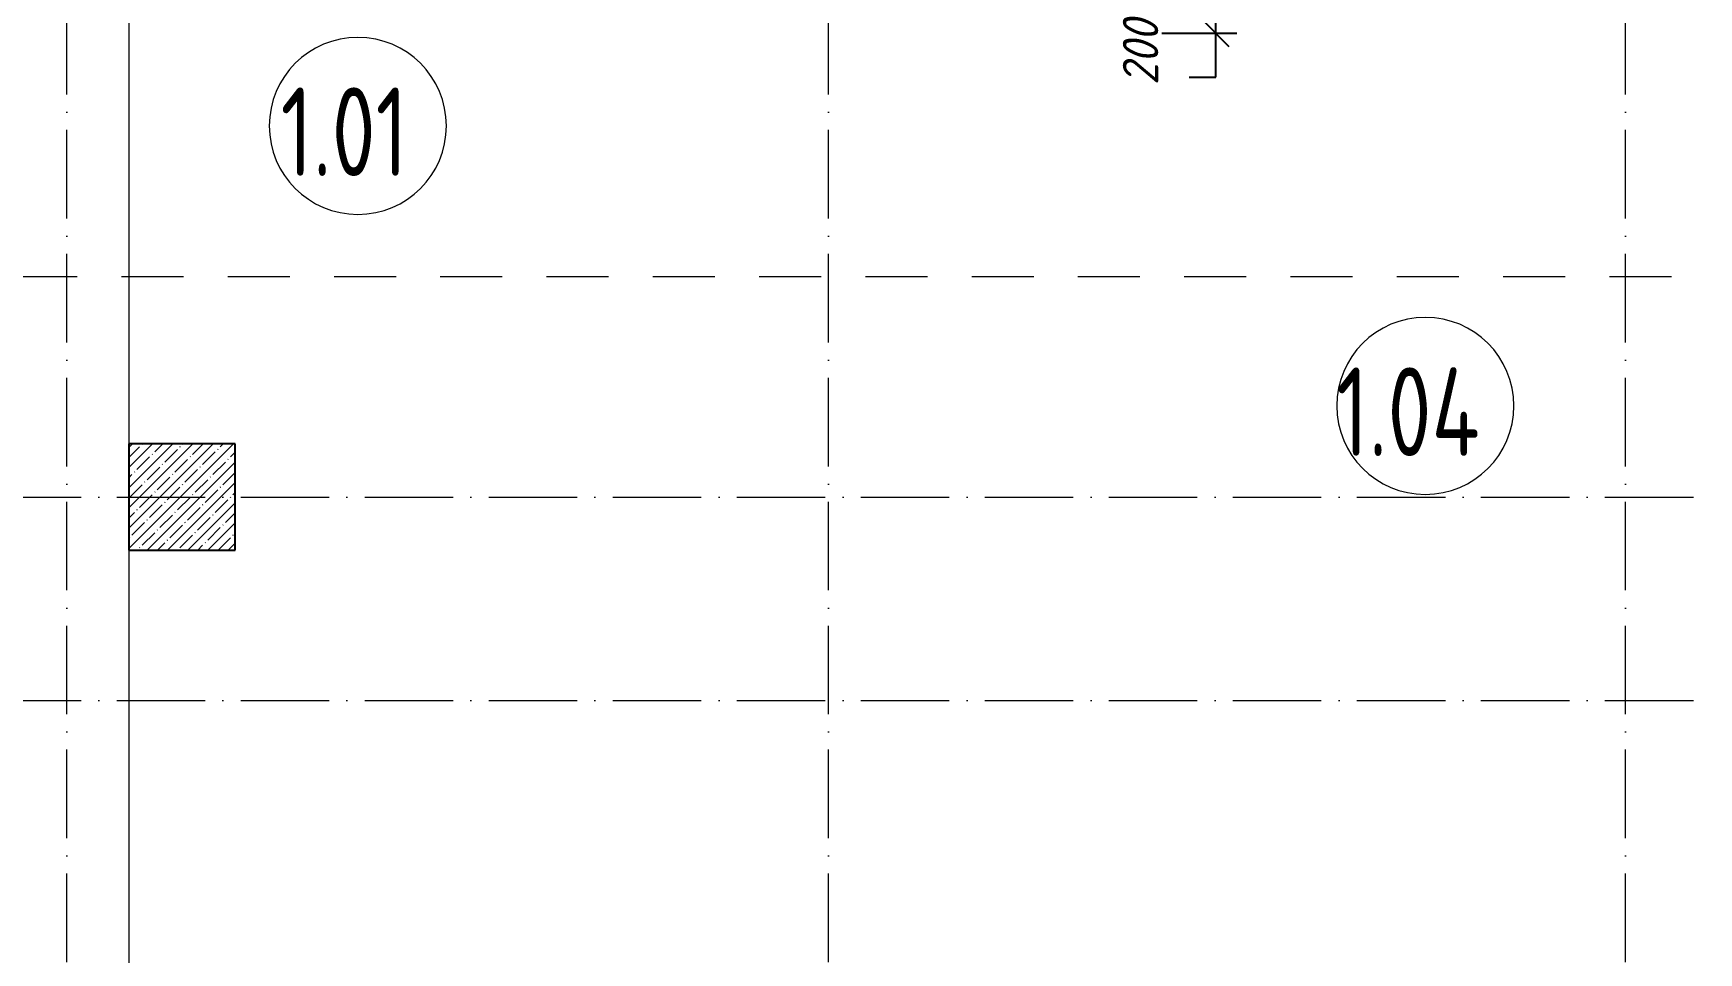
# Model space of a CAD drawing. Header units: millimetres. Extents: x 12986 to 523328, y -9759 to 30092.
# Drawn here: x 65517 to 74919, y 15576 to 20769 of the extents above; entities that cross this region are included whole.
import ezdxf

# ---------------------------------------------------------------- set-up
doc = ezdxf.new("R2010")
doc.units = ezdxf.units.MM
doc.linetypes.add('01 Штриховая _4 мм_', pattern=[600, 350, -250])
doc.linetypes.add('50_200_ШТРИХ_1Т_ш5_п1_п1_', pattern=[700, 500, -100, 0, -100])
for name, color, linetype, lineweight in [('A-ANNO-DIMS', 7, 'Continuous', 9), ('A-AREA-IDEN', 7, 'Continuous', 9), ('A-FLOR', 7, 'Continuous', 9), ('G-ANNO-SYMB-1', 7, '01 Штриховая _4 мм_', 9), ('S-COLS-1', 7, 'Continuous', 5), ('S-COLS-2', 7, 'Continuous', 25), ('Оси-2', 7, '50_200_ШТРИХ_1Т_ш5_п1_п1_', 9)]:
    doc.layers.add(name, color=color, linetype=linetype, lineweight=lineweight)
doc.styles.add('ISOCPEUR_I_3', font='isocpeui.ttf', dxfattribs={"width": 0.9, "height": 200})
doc.styles.add('СПДС', font='ГОСТ тип А.ttf', dxfattribs={"width": 0.9})
doc.dimstyles.new('ISO-2_0_0_9К_СРЕДНИЙ_ФОН', dxfattribs={"dimscale": 304.8, "dimtxt": 199.196235, "dimasz": 0.492126, "dimexe": 0.393701, "dimexo": 0, "dimgap": 0.164042, "dimtad": 1, "dimdec": 0, "dimdsep": 46, "dimtxsty": 'ISOCPEUR_I_3', "dimblk1": 'OBLIQUE', "dimblk2": 'OBLIQUE', "dimsah": 1, "dimcen": 0.09, "dimdle": 0.393701, "dimazin": 0, "dimtfac": 1, "dimtdec": 4, "dimtix": 1, "dimtmove": 1, "dimatfit": 3, "dimfxl": 1, "dimtvp": 1, "dimtfill": 1, "dimtolj": 1, "dimtzin": 0, "dimarcsym": 2})

# ---------------------------------------------------------------- blocks, each defined once
blk = doc.blocks.new('_Oblique')
at = {"color": 0, "linetype": 'ByBlock', "lineweight": -2}
blk.add_line((-0.5, -0.5), (0.5, 0.5), dxfattribs=at)
blk = doc.blocks.new('DIMBLOCK734-АР1_Кладочный план 1 этажа')
at = {"layer": 'A-ANNO-DIMS', "color": 0, "lineweight": -2, "transparency": 16777216}
for p, q in [((72192.7, 20650), (72192.7, 21090)), ((71709.9, 20970), (72312.7, 20970)), ((71706.9, 20770), (72312.7, 20770)), ((72192.7, 20520.9), (72192.7, 20770)), ((72042.7, 20520.9), (72192.7, 20520.9))]:
    blk.add_line(p, q, dxfattribs=at)
at = {"layer": 'Defpoints', "color": 0, "transparency": 16777216}
blk.add_point((72192.7, 20970), dxfattribs=at)
at = {"layer": 'A-ANNO-DIMS', "color": 0, "lineweight": -2, "transparency": 16777216, "xscale": 150, "yscale": 150, "zscale": 150}
for p, rotation in [((72192.7, 20970), 90), ((72192.7, 20770), 270)]:
    blk.add_blockref('_Oblique', p, dxfattribs=dict(at, rotation=rotation))
at = {"layer": 'A-ANNO-DIMS', "color": 0, "transparency": 16777216, "insert": (71668.2, 20476.7), "char_height": 200, "width": 455.087, "attachment_point": 1, "rotation": 90, "line_spacing_factor": 1.149209, "style": 'ISOCPEUR_I_3', "bg_fill": 3, "box_fill_scale": 1.1, "bg_fill_color": 256, "bg_fill_true_color": 13158600, "bg_fill_transparency": 0}
blk.add_mtext('\\A1;200', dxfattribs=at)
at = {"layer": 'Defpoints', "color": 0, "transparency": 16777216}
for p in [(71709.9, 20970), (71706.9, 20770)]:
    blk.add_point(p, dxfattribs=at)
blk = doc.blocks.new('Марка_Помещения - Номер-25198446-Объем проектирования 1 этажа')
at = {"layer": 'A-AREA-IDEN'}
for start, end in [(360, 180), (180, 360)]:
    blk.add_arc((0, 0), 2.5, start, end, dxfattribs=at)

msp = doc.modelspace()

# ---------------------------------------------------------------- hatches: boundary and pattern name
at = {"layer": 'S-COLS-1'}
h = msp.add_hatch(dxfattribs=at)
h.set_pattern_fill('FP_1', color=256, style=0, pattern_type=2)
h.set_pattern_definition([(45, (61996.89, 0), (-57.02463, 57.02463), []), (45, (62053.92, 0), (-57.02463, 57.02463), [100.806, -20.161, 3.353, -16.808])])
h.paths.add_polyline_path([(66056.89328, 17850.00007), (66656.89328, 17850.00007), (66656.89328, 18450.00007), (66056.89328, 18450.00007)], flags=0)

# ---------------------------------------------------------------- linework, layer by layer
at = {"layer": 'A-FLOR'}
for p, q in [((66056.89328, 21599.99998), (66056.89328, 18450.00007)), ((66056.89328, 17850.00007), (66056.89328, 15200))]:
    msp.add_line(p, q, dxfattribs=at)
at = {"layer": 'G-ANNO-SYMB-1'}
msp.add_line((57015.13323, 19394.72394), (104925.09743, 19394.72394), dxfattribs=at)
at = {"layer": 'S-COLS-2'}
for p, q in [((66656.89328, 18450.00007), (66056.89328, 18450.00007)), ((66056.89328, 18450.00007), (66056.89328, 17850.00007)), ((66656.89328, 17850.00007), (66656.89328, 18450.00007)), ((66056.89328, 17850.00007), (66656.89328, 17850.00007))]:
    msp.add_line(p, q, dxfattribs=at)
at = {"layer": 'Оси-2'}
for p, q in [((65706.89328, -4080), (65706.89328, 28636.94316)), ((70006.89325, -4080), (70006.89325, 28636.94316)), ((74506.89325, -4080), (74506.89325, 28636.94316)), ((57586.89328, 18150.00007), (187948.52131, 18150.00007)), ((57586.89328, 17000.00007), (187948.52131, 17000.00007))]:
    msp.add_line(p, q, dxfattribs=at)

# ---------------------------------------------------------------- block references
at = {"layer": 'A-AREA-IDEN', "xscale": 199.9999999999999, "yscale": 199.9999999999999, "zscale": 199.9999999999999}
for p in [(67349.5494, 20246.22385), (73376.131, 18664.66815)]:
    msp.add_blockref('Марка_Помещения - Номер-25198446-Объем проектирования 1 этажа', p, dxfattribs=at)

# ---------------------------------------------------------------- texts
at = {"layer": 'A-AREA-IDEN', "char_height": 500, "attachment_point": 1, "style": 'СПДС'}
for s, insert, width in [('1.01', (66913.4831, 20463.34246), 1096.7085), ('1.04', (72874.3647, 18881.78676), 1255.442625)]:
    msp.add_mtext(s, dxfattribs=dict(at, insert=insert, width=width))

# ---------------------------------------------------------------- dimensions: what is measured, and where the dimension line sits
at = {"layer": 'A-ANNO-DIMS'}
dim = msp.add_linear_dim(base=(72192.70109, 20970), p1=(71706.89328, 20770), p2=(71709.94128, 20970), angle=90, dimstyle='ISO-2_0_0_9К_СРЕДНИЙ_ФОН', override={"dimpost": '<>', "dimfxl": 200.023224}, dxfattribs=at)
dim.commit()
dim.dimension.update_dxf_attribs({"geometry": 'DIMBLOCK734-АР1_Кладочный план 1 этажа', "text_midpoint": (72014.74328, 20520.90858), "dimtype": 160, "text_rotation": 90})

doc.saveas('drawing.dxf')
